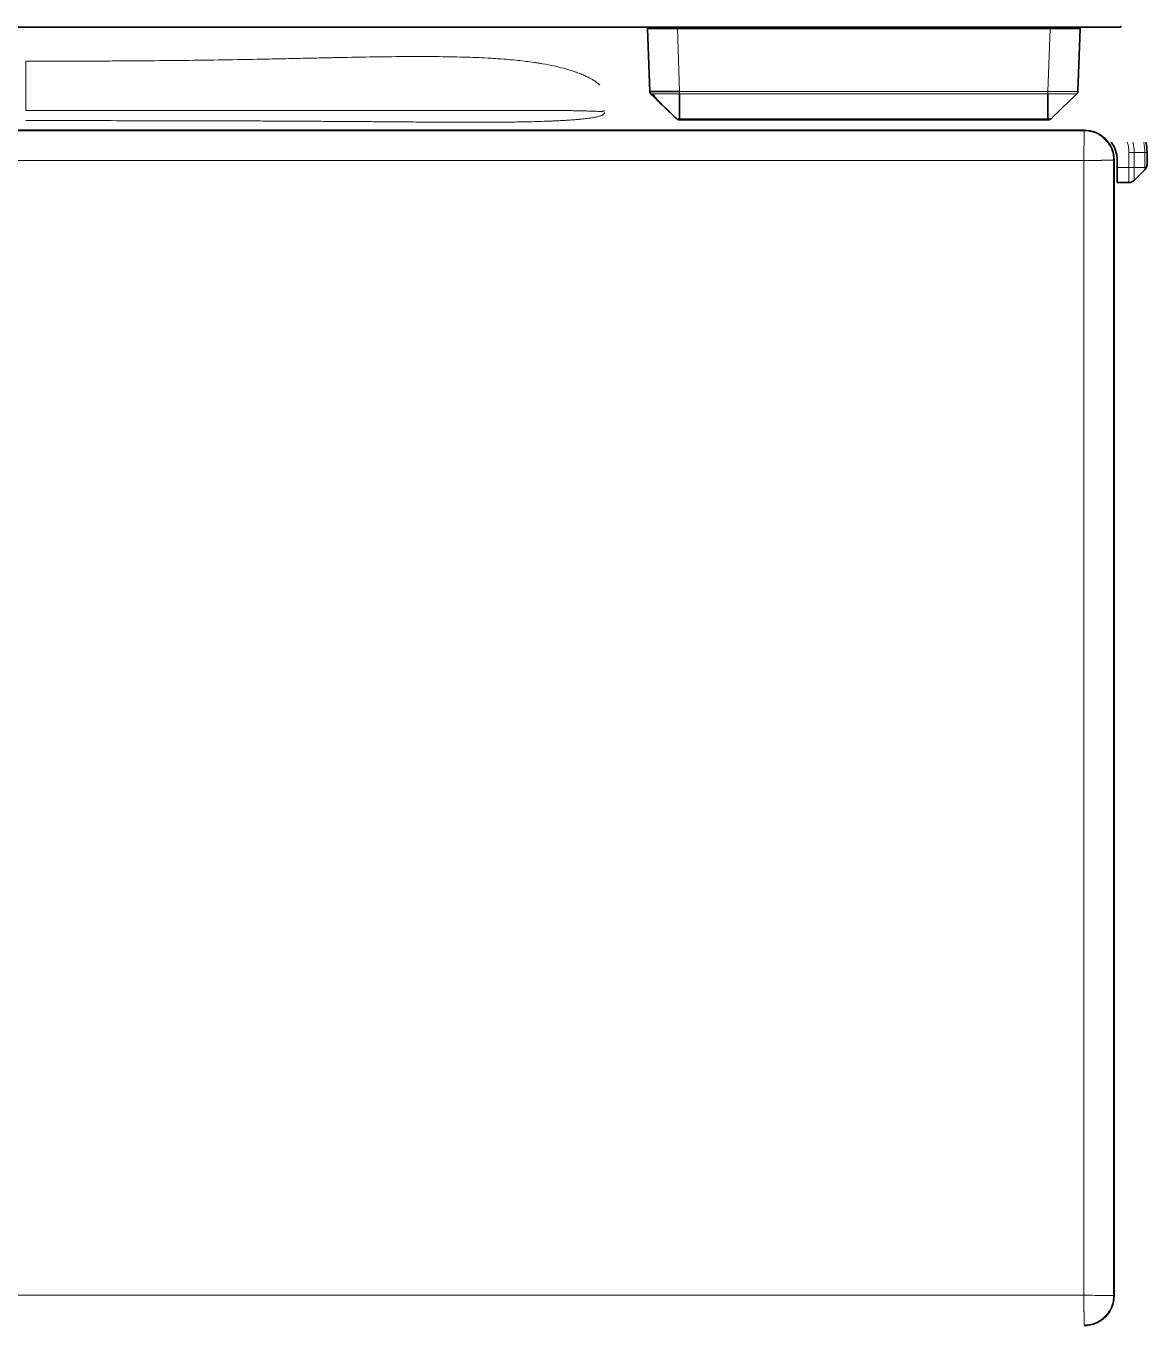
# Model space of a CAD drawing. Header units: inches. Extents: x -1096 to 3103, y -191 to 3207.
# Drawn here: x 1721.2 to 1796.2, y -121.6 to -34.7 of the extents above; entities that cross this region are included whole.
import ezdxf

# ---------------------------------------------------------------- set-up
doc = ezdxf.new("R2010")
doc.units = ezdxf.units.IN

msp = doc.modelspace()

# ---------------------------------------------------------------- linework, layer by layer
at = {"lineweight": 35}
for p, q in [((1794.412, -34.759), (1302.133, -34.759)), ((1762.746, -34.859), (1762.742, -34.759)), ((1791.683, -34.859), (1791.686, -34.759)), ((1794.412, -34.682), (1794.412, -34.759)), ((1762.892, -39.06), (1762.746, -34.859)), ((1762.746, -34.859), (1764.745, -34.859)), ((1764.745, -34.859), (1789.684, -34.859)), ((1789.684, -34.859), (1791.683, -34.859)), ((1791.683, -34.859), (1791.536, -39.06)), ((1643.55, -41.659), (1756.964, -41.659)), ((1791.964, -41.659), (1643.564, -41.659)), ((1756.974, -41.659), (1791.964, -41.659)), ((1796.164, -43.159), (1796.164, -43.952)), ((1793.964, -119.659), (1793.964, -43.659)), ((1793.964, -43.659), (1793.964, -119.659)), ((1794.164, -43.659), (1794.164, -44.159)), ((1794.164, -45.159), (1794.164, -44.159)), ((1796.018, -44.306), (1795.311, -45.013)), ((1794.957, -45.159), (1794.164, -45.159))]:
    msp.add_line(p, q, dxfattribs=at)
at = {"lineweight": 13}
for p, q in [((1764.745, -34.859), (1764.891, -39.06)), ((1789.537, -39.06), (1789.684, -34.859)), ((1643.564, -41.695), (1791.964, -41.695)), ((1791.964, -41.695), (1791.964, -41.659)), ((1794.957, -44.159), (1794.957, -43.159)), ((1795.311, -43.159), (1794.957, -43.159)), ((1796.018, -43.159), (1795.311, -43.159)), ((1795.311, -43.159), (1795.311, -44.159)), ((1796.164, -43.159), (1796.018, -43.159)), ((1796.018, -44.159), (1796.018, -43.159)), ((1791.929, -43.695), (1643.564, -43.695)), ((1791.929, -119.624), (1791.929, -43.695)), ((1793.964, -43.659), (1793.929, -43.659)), ((1793.929, -43.659), (1793.929, -119.659)), ((1794.164, -44.159), (1794.957, -44.159)), ((1794.957, -45.159), (1794.957, -44.159)), ((1795.311, -44.159), (1794.957, -44.159)), ((1796.018, -44.159), (1795.311, -44.159)), ((1795.311, -44.159), (1795.311, -45.013)), ((1654.807, -119.624), (1791.929, -119.624)), ((1793.929, -119.659), (1793.964, -119.659))]:
    msp.add_line(p, q, dxfattribs=at)
at = {"lineweight": 35}
for centre, radius, start, end in [((1773.614, -35.159), 0.4, 90, 131.40984), ((1780.814, -35.159), 0.4, 48.59016, 90), ((1791.964, -43.659), 2, 0, 90), ((1791.964, -43.659), 2, 0, 90), ((1792.164, -43.659), 2, 0, 36.87047), ((1792.664, -43.159), 3.5, 0, 11.53828), ((1794.957, -44.659), 0.5, 270, 315), ((1791.964, -119.659), 2, 270, 0), ((1791.964, -119.659), 2, 270, 0)]:
    msp.add_arc(centre, radius, start, end, dxfattribs=at)
at = {"lineweight": 13}
for radius, end in [(2.293, 17.77641), (2.646, 15.33797), (3.354, 12.04875)]:
    msp.add_arc((1792.664, -43.159), radius, 0, end, dxfattribs=at)
for points, knots in [([(1759.558, -38.638), (1759.557, -38.638), (1759.552, -38.632), (1759.526, -38.607), (1759.505, -38.587), (1759.457, -38.546), (1759.438, -38.531), (1759.393, -38.496), (1759.368, -38.476), (1759.323, -38.444), (1759.307, -38.432), (1759.272, -38.408), (1759.254, -38.396), (1759.196, -38.357), (1759.151, -38.328), (1759.05, -38.267), (1758.994, -38.234), (1758.865, -38.163), (1758.793, -38.126), (1758.631, -38.046), (1758.54, -38.004), (1758.336, -37.915), (1758.222, -37.868), (1758.031, -37.796), (1757.964, -37.772), (1757.857, -37.734), (1757.82, -37.722), (1757.745, -37.696), (1757.707, -37.684), (1757.509, -37.62), (1757.335, -37.568), (1756.946, -37.463), (1756.732, -37.41), (1756.257, -37.307), (1755.996, -37.255), (1755.635, -37.194), (1755.524, -37.175), (1755.409, -37.157), (1755.331, -37.145), (1755.291, -37.139), (1755.092, -37.11), (1754.926, -37.087), (1754.403, -37.02), (1754.023, -36.978), (1753.399, -36.922), (1753.182, -36.905), (1752.841, -36.88), (1752.725, -36.872), (1752.488, -36.856), (1752.366, -36.849), (1751.748, -36.813), (1751.218, -36.789), (1750.076, -36.753), (1749.466, -36.741), (1748.648, -36.732), (1748.399, -36.729), (1748.101, -36.728), (1747.971, -36.727), (1747.885, -36.727), (1747.841, -36.727), (1747.449, -36.726), (1747.093, -36.726), (1746.002, -36.731), (1745.247, -36.74), (1743.684, -36.763), (1742.876, -36.779), (1741.941, -36.798), (1741.836, -36.8), (1741.627, -36.805), (1741.313, -36.811), (1740.998, -36.818), (1740.367, -36.832), (1739.945, -36.841), (1739.096, -36.859), (1738.245, -36.878), (1737.387, -36.895), (1736.097, -36.92), (1735.232, -36.936), (1733.494, -36.964), (1732.621, -36.976), (1730.869, -36.996), (1729.99, -37.005), (1728.668, -37.015), (1728.227, -37.018), (1727.345, -37.023), (1726.903, -37.026), (1725.579, -37.032), (1724.697, -37.034), (1722.931, -37.037), (1722.048, -37.038), (1721.164, -37.038)], [0, 0, 0, 0, 0.060175, 0.060175, 0.12283, 0.12283, 0.154158, 0.154158, 0.185485, 0.185485, 0.201149, 0.201149, 0.216813, 0.216813, 0.24814, 0.24814, 0.279468, 0.279468, 0.310795, 0.310795, 0.342123, 0.342123, 0.37345, 0.37345, 0.389114, 0.389114, 0.396946, 0.396946, 0.404778, 0.404778, 0.436105, 0.436105, 0.467433, 0.467433, 0.49876, 0.49876, 0.506592, 0.510508, 0.510508, 0.514424, 0.514424, 0.530088, 0.530088, 0.561415, 0.561415, 0.577079, 0.577079, 0.584911, 0.584911, 0.592743, 0.592743, 0.62407, 0.62407, 0.655398, 0.655398, 0.66323, 0.667145, 0.669103, 0.669103, 0.671061, 0.671061, 0.686725, 0.686725, 0.718053, 0.718053, 0.74938, 0.74938, 0.753296, 0.753296, 0.757212, 0.765044, 0.765044, 0.780708, 0.780708, 0.796371, 0.812035, 0.812035, 0.843363, 0.843363, 0.87469, 0.87469, 0.906018, 0.906018, 0.921681, 0.921681, 0.937345, 0.937345, 0.968673, 0.968673, 1, 1, 1, 1]), ([(1764.895, -39.231), (1764.894, -39.209), (1764.894, -39.182), (1764.892, -39.123), (1764.892, -39.092), (1764.891, -39.06)], [0, 0, 0, 0, 0.5, 0.5, 1, 1, 1, 1]), ([(1764.891, -39.06), (1765.058, -39.06), (1765.225, -39.06), (1766.058, -39.06), (1766.725, -39.06), (1770.058, -39.06), (1772.725, -39.06), (1780.107, -39.06), (1784.822, -39.06), (1789.537, -39.06)], [0, 0, 0, 0, 0.020287, 0.020287, 0.101435, 0.101435, 0.426029, 0.426029, 1, 1, 1, 1]), ([(1789.534, -39.231), (1789.535, -39.208), (1789.535, -39.182), (1789.536, -39.123), (1789.537, -39.092), (1789.537, -39.06)], [0, 0, 0, 0, 0.5, 0.5, 1, 1, 1, 1]), ([(1789.537, -39.06), (1789.669, -39.06), (1789.8, -39.059), (1789.96, -39.059), (1789.992, -39.058), (1790.056, -39.058), (1790.087, -39.058), (1790.182, -39.058), (1790.243, -39.057), (1790.424, -39.057), (1790.539, -39.057), (1790.675, -39.058), (1790.702, -39.058), (1790.755, -39.059), (1790.781, -39.059), (1790.857, -39.059), (1790.954, -39.06), (1791.042, -39.061), (1791.104, -39.061), (1791.124, -39.062), (1791.164, -39.062), (1791.182, -39.062), (1791.237, -39.062), (1791.304, -39.061), (1791.359, -39.061), (1791.397, -39.061), (1791.409, -39.06), (1791.431, -39.06), (1791.441, -39.06), (1791.47, -39.06), (1791.485, -39.06), (1791.511, -39.06), (1791.52, -39.06), (1791.533, -39.06), (1791.536, -39.06), (1791.536, -39.06)], [0, 0, 0, 0, 0.125135, 0.125135, 0.156419, 0.156419, 0.187702, 0.187702, 0.25027, 0.25027, 0.375405, 0.375405, 0.406689, 0.406689, 0.437972, 0.437972, 0.50054, 0.563107, 0.563107, 0.594391, 0.594391, 0.625675, 0.625675, 0.688242, 0.75081, 0.75081, 0.782094, 0.782094, 0.813377, 0.813377, 0.875945, 0.875945, 0.938512, 0.938512, 1, 1, 1, 1]), ([(1764.895, -39.231), (1764.863, -39.231), (1764.831, -39.231), (1764.768, -39.231), (1764.737, -39.231), (1764.643, -39.231), (1764.581, -39.23), (1764.458, -39.23), (1764.397, -39.23), (1764.306, -39.23), (1764.276, -39.23), (1764.217, -39.23), (1764.187, -39.23), (1764.041, -39.23), (1763.93, -39.23), (1763.799, -39.231), (1763.773, -39.23), (1763.723, -39.23), (1763.698, -39.23), (1763.624, -39.23), (1763.53, -39.229), (1763.446, -39.228), (1763.386, -39.227), (1763.366, -39.227), (1763.328, -39.227), (1763.31, -39.227), (1763.222, -39.226), (1763.163, -39.226), (1763.091, -39.227), (1763.07, -39.227), (1763.042, -39.228), (1763.034, -39.228), (1763.018, -39.228), (1763.012, -39.229), (1762.981, -39.23), (1762.969, -39.231), (1762.969, -39.231)], [0, 0, 0, 0, 0.031286, 0.031286, 0.062572, 0.062572, 0.125143, 0.125143, 0.187715, 0.187715, 0.219001, 0.219001, 0.250286, 0.250286, 0.37543, 0.37543, 0.406715, 0.406715, 0.438001, 0.438001, 0.500573, 0.563144, 0.563144, 0.59443, 0.59443, 0.625716, 0.625716, 0.750859, 0.750859, 0.813431, 0.813431, 0.844717, 0.844717, 0.876002, 0.876002, 1, 1, 1, 1]), ([(1789.534, -39.231), (1789.504, -39.231), (1789.474, -39.231), (1789.415, -39.231), (1789.277, -39.231), (1789.02, -39.231), (1788.892, -39.231), (1788.507, -39.231), (1788.25, -39.231), (1787.48, -39.231), (1786.967, -39.231), (1785.427, -39.231), (1784.401, -39.231), (1781.321, -39.231), (1779.267, -39.231), (1775.161, -39.231), (1773.108, -39.231), (1770.028, -39.231), (1769.001, -39.231), (1767.461, -39.231), (1766.948, -39.231), (1766.178, -39.231), (1765.921, -39.231), (1765.536, -39.231), (1765.408, -39.231), (1765.151, -39.231), (1765.016, -39.231), (1764.94, -39.231), (1764.917, -39.231), (1764.895, -39.231)], [0, 0, 0, 0, 0.015251, 0.015251, 0.030538, 0.030538, 0.045826, 0.045826, 0.076401, 0.076401, 0.137551, 0.137551, 0.259852, 0.259852, 0.504454, 0.504454, 0.749055, 0.749055, 0.871356, 0.871356, 0.932507, 0.932507, 0.963082, 0.963082, 0.978369, 0.978369, 0.993657, 0.993657, 1, 1, 1, 1]), ([(1791.46, -39.231), (1791.46, -39.231), (1791.459, -39.231), (1791.456, -39.231), (1791.454, -39.231), (1791.445, -39.231), (1791.435, -39.23), (1791.411, -39.23), (1791.396, -39.23), (1791.369, -39.23), (1791.359, -39.23), (1791.337, -39.23), (1791.326, -39.23), (1791.265, -39.23), (1791.206, -39.23), (1791.119, -39.231), (1791.101, -39.23), (1791.063, -39.23), (1791.044, -39.23), (1790.983, -39.23), (1790.899, -39.229), (1790.805, -39.228), (1790.732, -39.227), (1790.707, -39.227), (1790.657, -39.227), (1790.63, -39.227), (1790.499, -39.226), (1790.388, -39.226), (1790.214, -39.227), (1790.155, -39.227), (1790.064, -39.228), (1790.033, -39.228), (1789.972, -39.228), (1789.941, -39.229), (1789.786, -39.23), (1789.661, -39.231), (1789.534, -39.231)], [0, 0, 0, 0, 0.029409, 0.029409, 0.060718, 0.060718, 0.123337, 0.123337, 0.185956, 0.185956, 0.217265, 0.217265, 0.248574, 0.248574, 0.373812, 0.373812, 0.405121, 0.405121, 0.436431, 0.436431, 0.49905, 0.561668, 0.561668, 0.592978, 0.592978, 0.624287, 0.624287, 0.749525, 0.749525, 0.812144, 0.812144, 0.843453, 0.843453, 0.874762, 0.874762, 1, 1, 1, 1]), ([(1721.164, -40.345), (1722.11, -40.345), (1723.055, -40.345), (1724.946, -40.345), (1725.891, -40.345), (1727.781, -40.344), (1728.726, -40.344), (1730.615, -40.344), (1731.56, -40.344), (1732.975, -40.344), (1733.447, -40.344), (1734.39, -40.344), (1734.862, -40.343), (1735.805, -40.343), (1736.276, -40.343), (1736.983, -40.343), (1737.218, -40.343), (1737.689, -40.343), (1737.924, -40.343), (1738.628, -40.343), (1739.097, -40.343), (1740.032, -40.343), (1740.498, -40.343), (1741.427, -40.343), (1741.891, -40.343), (1742.814, -40.343), (1743.274, -40.343), (1743.846, -40.343), (1743.96, -40.343), (1744.188, -40.343), (1744.302, -40.343), (1744.644, -40.343), (1744.87, -40.344), (1745.545, -40.344), (1746.433, -40.345), (1747.297, -40.345), (1748.145, -40.346), (1748.562, -40.346), (1749.174, -40.347), (1749.478, -40.347), (1749.776, -40.347), (1749.974, -40.347), (1750.071, -40.347), (1750.556, -40.348), (1751.3, -40.348), (1751.982, -40.347), (1752.632, -40.347), (1752.942, -40.346), (1753.31, -40.345), (1753.382, -40.345), (1753.526, -40.345), (1753.597, -40.345), (1753.805, -40.344), (1753.94, -40.344), (1754.331, -40.343), (1754.575, -40.343), (1754.918, -40.342), (1755.085, -40.342), (1755.243, -40.341), (1755.347, -40.341), (1755.398, -40.341), (1755.649, -40.341), (1755.836, -40.341), (1756.099, -40.341), (1756.184, -40.341), (1756.347, -40.341), (1756.426, -40.341), (1756.655, -40.342), (1756.798, -40.342), (1757.064, -40.344), (1757.188, -40.344), (1757.42, -40.346), (1757.529, -40.348), (1757.681, -40.349), (1757.731, -40.35), (1757.826, -40.351), (1757.872, -40.352), (1758.006, -40.354), (1758.089, -40.356), (1758.246, -40.359), (1758.319, -40.36), (1758.456, -40.364), (1758.521, -40.366), (1758.641, -40.369), (1758.698, -40.371), (1758.804, -40.374), (1758.854, -40.376), (1758.994, -40.381), (1759.075, -40.384), (1759.219, -40.39), (1759.282, -40.392), (1759.392, -40.396), (1759.44, -40.398), (1759.525, -40.4), (1759.561, -40.401), (1759.625, -40.401), (1759.653, -40.401), (1759.7, -40.399), (1759.72, -40.398), (1759.755, -40.394), (1759.77, -40.391), (1759.794, -40.386), (1759.804, -40.383), (1759.821, -40.376), (1759.828, -40.373), (1759.845, -40.362), (1759.851, -40.356), (1759.856, -40.349), (1759.857, -40.347), (1759.858, -40.344), (1759.859, -40.344), (1759.859, -40.344)], [0, 0, 0, 0, 0.031332, 0.031332, 0.062665, 0.062665, 0.093997, 0.093997, 0.12533, 0.12533, 0.140996, 0.140996, 0.156662, 0.156662, 0.172329, 0.172329, 0.180162, 0.180162, 0.187995, 0.187995, 0.203661, 0.203661, 0.219327, 0.219327, 0.234993, 0.234993, 0.25066, 0.25066, 0.254576, 0.254576, 0.258493, 0.258493, 0.266326, 0.266326, 0.281992, 0.297658, 0.297658, 0.313325, 0.313325, 0.321158, 0.325074, 0.325074, 0.328991, 0.328991, 0.344657, 0.360323, 0.360323, 0.37599, 0.37599, 0.379906, 0.379906, 0.383823, 0.383823, 0.391656, 0.391656, 0.407322, 0.407322, 0.415155, 0.419072, 0.419072, 0.422988, 0.422988, 0.438654, 0.438654, 0.446488, 0.446488, 0.454321, 0.454321, 0.469987, 0.469987, 0.485653, 0.485653, 0.501319, 0.501319, 0.509152, 0.509152, 0.516986, 0.516986, 0.532652, 0.532652, 0.548318, 0.548318, 0.563984, 0.563984, 0.57965, 0.57965, 0.595317, 0.595317, 0.626649, 0.626649, 0.657982, 0.657982, 0.689314, 0.689314, 0.720647, 0.720647, 0.751979, 0.751979, 0.783311, 0.783311, 0.814644, 0.814644, 0.845976, 0.845976, 0.877309, 0.877309, 0.939974, 0.939974, 0.971306, 0.971306, 1, 1, 1, 1]), ([(1759.873, -40.482), (1759.873, -40.483), (1759.873, -40.484), (1759.872, -40.488), (1759.871, -40.492), (1759.867, -40.505), (1759.862, -40.519), (1759.844, -40.551), (1759.83, -40.569), (1759.797, -40.599), (1759.784, -40.61), (1759.754, -40.631), (1759.736, -40.641), (1759.693, -40.663), (1759.669, -40.674), (1759.611, -40.697), (1759.578, -40.708), (1759.502, -40.732), (1759.458, -40.744), (1759.358, -40.768), (1759.3, -40.78), (1759.168, -40.806), (1759.093, -40.819), (1758.964, -40.839), (1758.918, -40.845), (1758.819, -40.859), (1758.766, -40.866), (1758.654, -40.88), (1758.593, -40.887), (1758.464, -40.901), (1758.395, -40.908), (1758.247, -40.923), (1758.168, -40.93), (1758.041, -40.941), (1757.997, -40.945), (1757.906, -40.952), (1757.858, -40.956), (1757.712, -40.967), (1757.608, -40.975), (1757.383, -40.99), (1757.263, -40.997), (1757.004, -41.012), (1756.866, -41.019), (1756.678, -41.028), (1756.64, -41.03), (1756.563, -41.034), (1756.444, -41.039), (1756.319, -41.045), (1756.06, -41.055), (1755.875, -41.062), (1755.475, -41.075), (1755.262, -41.081), (1754.804, -41.092), (1754.559, -41.098), (1754.166, -41.105), (1754.031, -41.107), (1753.821, -41.11), (1753.75, -41.111), (1753.605, -41.113), (1753.532, -41.114), (1753.162, -41.118), (1752.85, -41.12), (1752.194, -41.124), (1751.507, -41.127), (1750.755, -41.126), (1750.314, -41.125), (1750.265, -41.125), (1750.166, -41.125), (1750.116, -41.124), (1749.967, -41.124), (1749.666, -41.123), (1749.359, -41.121), (1748.741, -41.118), (1748.32, -41.116), (1747.464, -41.11), (1746.594, -41.104), (1745.698, -41.097), (1745.018, -41.092), (1744.79, -41.09), (1744.446, -41.087), (1744.331, -41.086), (1744.101, -41.085), (1743.986, -41.084), (1743.41, -41.079), (1742.946, -41.076), (1742.017, -41.07), (1741.55, -41.067), (1740.614, -41.061), (1740.145, -41.058), (1739.204, -41.053), (1738.733, -41.05), (1738.024, -41.047), (1737.787, -41.046), (1737.314, -41.043), (1737.077, -41.042), (1736.366, -41.039), (1735.892, -41.038), (1734.943, -41.034), (1734.469, -41.033), (1733.52, -41.03), (1733.045, -41.029), (1731.621, -41.025), (1730.671, -41.024), (1728.771, -41.021), (1727.82, -41.02), (1725.919, -41.018), (1724.968, -41.018), (1723.066, -41.017), (1722.115, -41.017), (1721.164, -41.017)], [0, 0, 0, 0, 0.028585, 0.028585, 0.05992, 0.05992, 0.122592, 0.122592, 0.185264, 0.185264, 0.2166, 0.2166, 0.247936, 0.247936, 0.279272, 0.279272, 0.310608, 0.310608, 0.341944, 0.341944, 0.37328, 0.37328, 0.404616, 0.404616, 0.420284, 0.420284, 0.435952, 0.435952, 0.45162, 0.45162, 0.467288, 0.467288, 0.482956, 0.482956, 0.49079, 0.49079, 0.498624, 0.498624, 0.514292, 0.514292, 0.52996, 0.52996, 0.545628, 0.545628, 0.549545, 0.549545, 0.553462, 0.561296, 0.561296, 0.576964, 0.576964, 0.592632, 0.592632, 0.6083, 0.6083, 0.616134, 0.616134, 0.620051, 0.620051, 0.623968, 0.623968, 0.639636, 0.639636, 0.655304, 0.670972, 0.670972, 0.672931, 0.672931, 0.674889, 0.674889, 0.678806, 0.68664, 0.68664, 0.702308, 0.702308, 0.717976, 0.733644, 0.733644, 0.741478, 0.741478, 0.745395, 0.745395, 0.749312, 0.749312, 0.76498, 0.76498, 0.780648, 0.780648, 0.796316, 0.796316, 0.811984, 0.811984, 0.819818, 0.819818, 0.827652, 0.827652, 0.84332, 0.84332, 0.858988, 0.858988, 0.874656, 0.874656, 0.905992, 0.905992, 0.937328, 0.937328, 0.968664, 0.968664, 1, 1, 1, 1]), ([(1764.683, -40.886), (1764.685, -40.886), (1764.687, -40.886), (1764.692, -40.887), (1764.694, -40.887), (1764.702, -40.888), (1764.709, -40.888), (1764.723, -40.889), (1764.73, -40.889), (1764.747, -40.89), (1764.756, -40.89), (1764.77, -40.89), (1764.775, -40.89), (1764.784, -40.89), (1764.789, -40.89), (1764.804, -40.89), (1764.814, -40.889), (1764.836, -40.888), (1764.847, -40.888), (1764.87, -40.887), (1764.882, -40.886), (1764.895, -40.886)], [0, 0, 0, 0, 0.0625, 0.0625, 0.125, 0.125, 0.25, 0.25, 0.375, 0.375, 0.5, 0.5, 0.5625, 0.5625, 0.625, 0.625, 0.75, 0.75, 0.875, 0.875, 1, 1, 1, 1]), ([(1764.895, -40.889), (1764.917, -40.889), (1764.94, -40.889), (1765.016, -40.889), (1765.151, -40.889), (1765.408, -40.889), (1765.536, -40.889), (1765.921, -40.889), (1766.178, -40.889), (1766.948, -40.889), (1767.461, -40.889), (1769.001, -40.889), (1770.028, -40.889), (1773.108, -40.889), (1775.161, -40.889), (1779.267, -40.889), (1781.321, -40.889), (1784.401, -40.889), (1785.427, -40.889), (1786.967, -40.889), (1787.48, -40.889), (1788.25, -40.889), (1788.507, -40.889), (1788.892, -40.889), (1789.02, -40.889), (1789.277, -40.889), (1789.415, -40.889), (1789.474, -40.889), (1789.504, -40.889), (1789.534, -40.889)], [0, 0, 0, 0, 0.006343, 0.006343, 0.021631, 0.021631, 0.036918, 0.036918, 0.067493, 0.067493, 0.128644, 0.128644, 0.250945, 0.250945, 0.495546, 0.495546, 0.740148, 0.740148, 0.862449, 0.862449, 0.923599, 0.923599, 0.954174, 0.954174, 0.969462, 0.969462, 0.984749, 0.984749, 1, 1, 1, 1]), ([(1789.534, -40.886), (1789.54, -40.886), (1789.546, -40.886), (1789.558, -40.887), (1789.564, -40.887), (1789.582, -40.888), (1789.593, -40.888), (1789.615, -40.889), (1789.625, -40.889), (1789.645, -40.89), (1789.654, -40.89), (1789.668, -40.89), (1789.672, -40.89), (1789.681, -40.89), (1789.685, -40.89), (1789.697, -40.89), (1789.705, -40.889), (1789.719, -40.888), (1789.726, -40.888), (1789.737, -40.887), (1789.742, -40.886), (1789.746, -40.886)], [0, 0, 0, 0, 0.0625, 0.0625, 0.125, 0.125, 0.25, 0.25, 0.375, 0.375, 0.5, 0.5, 0.5625, 0.5625, 0.625, 0.625, 0.75, 0.75, 0.875, 0.875, 1, 1, 1, 1]), ([(1791.964, -41.695), (1791.964, -41.697), (1791.964, -41.712), (1791.963, -41.767), (1791.962, -41.806), (1791.96, -41.959), (1791.957, -42.108), (1791.951, -42.477), (1791.947, -42.698), (1791.938, -43.177), (1791.934, -43.436), (1791.929, -43.695)], [0, 0, 0, 0, 0.125, 0.125, 0.25, 0.25, 0.5, 0.5, 0.75, 0.75, 1, 1, 1, 1]), ([(1791.964, -41.695), (1792.093, -41.695), (1792.221, -41.708), (1792.474, -41.758), (1792.597, -41.795), (1792.835, -41.894), (1792.949, -41.955), (1793.163, -42.097), (1793.263, -42.179), (1793.444, -42.361), (1793.526, -42.461), (1793.669, -42.675), (1793.73, -42.789), (1793.828, -43.026), (1793.866, -43.15), (1793.916, -43.402), (1793.929, -43.531), (1793.929, -43.659)], [0, 0, 0, 0, 0.125, 0.125, 0.25, 0.25, 0.375, 0.375, 0.5, 0.5, 0.625, 0.625, 0.75, 0.75, 0.875, 0.875, 1, 1, 1, 1]), ([(1793.929, -43.659), (1793.929, -43.659), (1793.928, -43.659), (1793.928, -43.659), (1793.927, -43.659), (1793.925, -43.659), (1793.924, -43.66), (1793.922, -43.66), (1793.92, -43.66), (1793.918, -43.66), (1793.915, -43.66), (1793.912, -43.66), (1793.909, -43.66), (1793.906, -43.66), (1793.902, -43.66), (1793.899, -43.66), (1793.895, -43.66), (1793.89, -43.66), (1793.886, -43.66), (1793.881, -43.66), (1793.876, -43.66), (1793.87, -43.66), (1793.864, -43.661), (1793.858, -43.661), (1793.852, -43.661), (1793.846, -43.661), (1793.839, -43.661), (1793.832, -43.661), (1793.825, -43.661), (1793.817, -43.661), (1793.809, -43.662), (1793.801, -43.662), (1793.793, -43.662), (1793.784, -43.662), (1793.775, -43.662), (1793.766, -43.662), (1793.757, -43.662), (1793.747, -43.663), (1793.737, -43.663), (1793.727, -43.663), (1793.716, -43.663), (1793.705, -43.663), (1793.694, -43.664), (1793.683, -43.664), (1793.671, -43.664), (1793.659, -43.664), (1793.647, -43.664), (1793.635, -43.665), (1793.622, -43.665), (1793.609, -43.665), (1793.596, -43.665), (1793.582, -43.666), (1793.569, -43.666), (1793.554, -43.666), (1793.54, -43.666), (1793.526, -43.667), (1793.511, -43.667), (1793.496, -43.667), (1793.48, -43.667), (1793.465, -43.668), (1793.449, -43.668), (1793.433, -43.668), (1793.417, -43.668), (1793.4, -43.669), (1793.383, -43.669), (1793.366, -43.669), (1793.349, -43.67), (1793.331, -43.67), (1793.314, -43.67), (1793.297, -43.671), (1793.279, -43.671), (1793.261, -43.671), (1793.242, -43.672), (1793.223, -43.672), (1793.203, -43.672), (1793.182, -43.673), (1793.161, -43.673), (1793.139, -43.673), (1793.117, -43.674), (1793.094, -43.674), (1793.071, -43.675), (1793.046, -43.675), (1793.022, -43.675), (1792.996, -43.676), (1792.97, -43.676), (1792.943, -43.677), (1792.916, -43.677), (1792.888, -43.678), (1792.859, -43.678), (1792.83, -43.679), (1792.8, -43.679), (1792.769, -43.68), (1792.738, -43.681), (1792.705, -43.681), (1792.673, -43.682), (1792.639, -43.682), (1792.605, -43.683), (1792.57, -43.683), (1792.535, -43.684), (1792.499, -43.685), (1792.462, -43.685), (1792.425, -43.686), (1792.387, -43.687), (1792.348, -43.687), (1792.309, -43.688), (1792.269, -43.689), (1792.228, -43.689), (1792.187, -43.69), (1792.145, -43.691), (1792.103, -43.692), (1792.06, -43.692), (1792.017, -43.693), (1791.973, -43.694), (1791.944, -43.694), (1791.929, -43.695)], [0, 0, 0, 0, 0.007156, 0.014325, 0.021507, 0.028702, 0.03591, 0.043131, 0.050365, 0.057611, 0.06487, 0.072143, 0.079428, 0.086726, 0.094037, 0.101361, 0.108698, 0.116047, 0.12341, 0.130785, 0.138174, 0.145575, 0.152989, 0.160416, 0.167856, 0.175309, 0.182774, 0.190253, 0.197745, 0.205249, 0.212766, 0.220297, 0.22784, 0.235396, 0.242965, 0.250546, 0.258141, 0.265749, 0.273369, 0.281003, 0.288649, 0.296308, 0.30398, 0.311665, 0.319363, 0.327074, 0.334798, 0.342535, 0.350284, 0.358047, 0.365822, 0.37361, 0.381411, 0.389225, 0.397052, 0.404892, 0.412745, 0.420611, 0.428489, 0.436381, 0.444285, 0.452202, 0.460133, 0.468076, 0.476032, 0.484001, 0.491983, 0.499977, 0.507449, 0.515071, 0.522844, 0.530769, 0.538844, 0.547071, 0.555449, 0.563977, 0.572657, 0.581488, 0.59047, 0.599603, 0.608887, 0.618322, 0.627908, 0.637645, 0.647533, 0.657572, 0.667763, 0.678104, 0.688596, 0.69924, 0.710034, 0.72098, 0.732077, 0.743324, 0.754723, 0.766273, 0.777974, 0.789826, 0.801829, 0.813983, 0.826288, 0.838744, 0.851351, 0.864109, 0.877019, 0.890079, 0.90329, 0.916653, 0.930166, 0.943831, 0.957647, 0.971613, 0.985731, 1, 1, 1, 1]), ([(1791.964, -121.624), (1791.964, -121.624), (1791.964, -121.623), (1791.964, -121.623), (1791.964, -121.622), (1791.964, -121.62), (1791.964, -121.619), (1791.964, -121.617), (1791.964, -121.615), (1791.964, -121.613), (1791.964, -121.61), (1791.964, -121.607), (1791.964, -121.604), (1791.964, -121.601), (1791.964, -121.598), (1791.964, -121.594), (1791.964, -121.59), (1791.964, -121.585), (1791.964, -121.581), (1791.963, -121.576), (1791.963, -121.571), (1791.963, -121.565), (1791.963, -121.56), (1791.963, -121.554), (1791.963, -121.547), (1791.963, -121.541), (1791.963, -121.534), (1791.963, -121.527), (1791.962, -121.52), (1791.962, -121.512), (1791.962, -121.504), (1791.962, -121.496), (1791.962, -121.488), (1791.962, -121.479), (1791.962, -121.47), (1791.961, -121.461), (1791.961, -121.452), (1791.961, -121.442), (1791.961, -121.432), (1791.961, -121.422), (1791.961, -121.411), (1791.96, -121.4), (1791.96, -121.389), (1791.96, -121.378), (1791.96, -121.366), (1791.96, -121.354), (1791.959, -121.342), (1791.959, -121.33), (1791.959, -121.317), (1791.959, -121.304), (1791.958, -121.291), (1791.958, -121.277), (1791.958, -121.264), (1791.958, -121.25), (1791.957, -121.235), (1791.957, -121.221), (1791.957, -121.206), (1791.957, -121.191), (1791.956, -121.175), (1791.956, -121.16), (1791.956, -121.144), (1791.956, -121.128), (1791.955, -121.112), (1791.955, -121.095), (1791.955, -121.078), (1791.954, -121.061), (1791.954, -121.044), (1791.954, -121.026), (1791.954, -121.009), (1791.953, -120.992), (1791.953, -120.974), (1791.953, -120.956), (1791.952, -120.937), (1791.952, -120.918), (1791.952, -120.898), (1791.951, -120.877), (1791.951, -120.856), (1791.95, -120.835), (1791.95, -120.812), (1791.95, -120.789), (1791.949, -120.766), (1791.949, -120.742), (1791.948, -120.717), (1791.948, -120.691), (1791.947, -120.665), (1791.947, -120.638), (1791.946, -120.611), (1791.946, -120.583), (1791.945, -120.554), (1791.945, -120.525), (1791.944, -120.495), (1791.944, -120.464), (1791.943, -120.433), (1791.943, -120.401), (1791.942, -120.368), (1791.941, -120.334), (1791.941, -120.3), (1791.94, -120.265), (1791.94, -120.23), (1791.939, -120.194), (1791.938, -120.157), (1791.938, -120.12), (1791.937, -120.082), (1791.936, -120.043), (1791.936, -120.004), (1791.935, -119.964), (1791.934, -119.923), (1791.934, -119.882), (1791.933, -119.841), (1791.932, -119.798), (1791.931, -119.756), (1791.931, -119.712), (1791.93, -119.668), (1791.929, -119.639), (1791.929, -119.624)], [0, 0, 0, 0, 0.007156, 0.014325, 0.021507, 0.028702, 0.03591, 0.043131, 0.050365, 0.057611, 0.06487, 0.072143, 0.079428, 0.086726, 0.094037, 0.101361, 0.108698, 0.116047, 0.12341, 0.130785, 0.138174, 0.145575, 0.152989, 0.160416, 0.167856, 0.175309, 0.182774, 0.190253, 0.197745, 0.205249, 0.212766, 0.220297, 0.22784, 0.235396, 0.242965, 0.250546, 0.258141, 0.265749, 0.273369, 0.281003, 0.288649, 0.296308, 0.30398, 0.311665, 0.319363, 0.327074, 0.334798, 0.342535, 0.350284, 0.358047, 0.365822, 0.37361, 0.381411, 0.389225, 0.397052, 0.404892, 0.412745, 0.420611, 0.428489, 0.436381, 0.444285, 0.452202, 0.460133, 0.468076, 0.476032, 0.484001, 0.491983, 0.499977, 0.507449, 0.515071, 0.522844, 0.530769, 0.538844, 0.547071, 0.555449, 0.563977, 0.572657, 0.581488, 0.59047, 0.599603, 0.608887, 0.618322, 0.627908, 0.637645, 0.647533, 0.657572, 0.667763, 0.678104, 0.688596, 0.69924, 0.710034, 0.72098, 0.732077, 0.743324, 0.754723, 0.766273, 0.777974, 0.789826, 0.801829, 0.813983, 0.826288, 0.838744, 0.851351, 0.864109, 0.877019, 0.890079, 0.90329, 0.916653, 0.930166, 0.943831, 0.957647, 0.971613, 0.985731, 1, 1, 1, 1]), ([(1793.929, -119.659), (1793.927, -119.659), (1793.912, -119.659), (1793.857, -119.658), (1793.818, -119.657), (1793.665, -119.655), (1793.516, -119.652), (1793.146, -119.646), (1792.926, -119.642), (1792.447, -119.633), (1792.188, -119.629), (1791.929, -119.624)], [0, 0, 0, 0, 0.125, 0.125, 0.25, 0.25, 0.5, 0.5, 0.75, 0.75, 1, 1, 1, 1]), ([(1793.929, -119.659), (1793.929, -119.788), (1793.916, -119.917), (1793.866, -120.169), (1793.828, -120.292), (1793.73, -120.53), (1793.669, -120.644), (1793.526, -120.858), (1793.444, -120.958), (1793.263, -121.139), (1793.163, -121.221), (1792.949, -121.364), (1792.835, -121.425), (1792.597, -121.524), (1792.474, -121.561), (1792.221, -121.611), (1792.093, -121.624), (1791.964, -121.624)], [0, 0, 0, 0, 0.125, 0.125, 0.25, 0.25, 0.375, 0.375, 0.5, 0.5, 0.625, 0.625, 0.75, 0.75, 0.875, 0.875, 1, 1, 1, 1])]:
    msp.add_open_spline(points, degree=3, knots=knots, dxfattribs=at)
msp.add_open_spline([(1721.164, -37.038), (1721.164, -38.14), (1721.164, -39.242), (1721.164, -40.345)], degree=3, dxfattribs=at)
at = {"lineweight": 35}
for points, knots in [([(1762.892, -39.06), (1762.892, -39.06), (1762.905, -39.059), (1762.937, -39.059), (1762.944, -39.058), (1762.96, -39.058), (1762.969, -39.058), (1762.998, -39.058), (1763.02, -39.057), (1763.095, -39.057), (1763.156, -39.057), (1763.247, -39.058), (1763.266, -39.058), (1763.306, -39.059), (1763.326, -39.059), (1763.388, -39.059), (1763.476, -39.06), (1763.573, -39.061), (1763.649, -39.061), (1763.676, -39.062), (1763.728, -39.062), (1763.755, -39.062), (1763.837, -39.062), (1763.948, -39.061), (1764.066, -39.061), (1764.157, -39.061), (1764.188, -39.06), (1764.25, -39.06), (1764.281, -39.06), (1764.375, -39.06), (1764.438, -39.06), (1764.566, -39.06), (1764.63, -39.06), (1764.76, -39.06), (1764.825, -39.06), (1764.891, -39.06)], [0, 0, 0, 0, 0.125, 0.125, 0.15625, 0.15625, 0.1875, 0.1875, 0.25, 0.25, 0.375, 0.375, 0.40625, 0.40625, 0.4375, 0.4375, 0.5, 0.5625, 0.5625, 0.59375, 0.59375, 0.625, 0.625, 0.6875, 0.75, 0.75, 0.78125, 0.78125, 0.8125, 0.8125, 0.875, 0.875, 0.9375, 0.9375, 1, 1, 1, 1]), ([(1762.969, -39.231), (1762.946, -39.208), (1762.927, -39.182), (1762.901, -39.123), (1762.894, -39.092), (1762.892, -39.06)], [0, 0, 0, 0, 0.5, 0.5, 1, 1, 1, 1]), ([(1791.46, -39.231), (1791.483, -39.209), (1791.502, -39.182), (1791.528, -39.123), (1791.535, -39.092), (1791.536, -39.06)], [0, 0, 0, 0, 0.5, 0.5, 1, 1, 1, 1]), ([(1764.86, -40.959), (1764.852, -40.959), (1764.844, -40.959), (1764.828, -40.957), (1764.82, -40.956), (1764.796, -40.952), (1764.78, -40.947), (1764.758, -40.938), (1764.75, -40.934), (1764.736, -40.927), (1764.729, -40.923), (1764.709, -40.909), (1764.696, -40.899), (1764.684, -40.888)], [0, 0, 0, 0, 0.125, 0.125, 0.25, 0.25, 0.5, 0.5, 0.625, 0.625, 0.75, 0.75, 1, 1, 1, 1]), ([(1764.925, -40.959), (1764.918, -40.959), (1764.912, -40.959), (1764.902, -40.959), (1764.899, -40.959), (1764.893, -40.959), (1764.89, -40.959), (1764.882, -40.959), (1764.877, -40.959), (1764.867, -40.959), (1764.863, -40.959), (1764.86, -40.959)], [0, 0, 0, 0, 0.25, 0.25, 0.375, 0.375, 0.5, 0.5, 0.75, 0.75, 1, 1, 1, 1]), ([(1764.925, -40.959), (1764.923, -40.959), (1764.922, -40.959), (1764.918, -40.957), (1764.917, -40.956), (1764.912, -40.952), (1764.909, -40.947), (1764.904, -40.935), (1764.902, -40.927), (1764.898, -40.909), (1764.896, -40.899), (1764.895, -40.888)], [0, 0, 0, 0, 0.125, 0.125, 0.25, 0.25, 0.5, 0.5, 0.75, 0.75, 1, 1, 1, 1]), ([(1789.504, -40.959), (1789.338, -40.959), (1789.171, -40.959), (1788.338, -40.959), (1787.671, -40.959), (1784.338, -40.959), (1781.671, -40.959), (1774.311, -40.959), (1769.618, -40.959), (1764.925, -40.959)], [0, 0, 0, 0, 0.020342, 0.020342, 0.101712, 0.101712, 0.427192, 0.427192, 1, 1, 1, 1]), ([(1789.504, -40.959), (1789.506, -40.959), (1789.508, -40.959), (1789.511, -40.957), (1789.512, -40.956), (1789.517, -40.952), (1789.519, -40.947), (1789.524, -40.935), (1789.526, -40.927), (1789.53, -40.909), (1789.532, -40.899), (1789.534, -40.888)], [0, 0, 0, 0, 0.125, 0.125, 0.25, 0.25, 0.5, 0.5, 0.75, 0.75, 1, 1, 1, 1]), ([(1789.569, -40.959), (1789.565, -40.959), (1789.561, -40.959), (1789.554, -40.959), (1789.552, -40.959), (1789.547, -40.959), (1789.544, -40.959), (1789.536, -40.959), (1789.531, -40.959), (1789.518, -40.959), (1789.512, -40.959), (1789.504, -40.959)], [0, 0, 0, 0, 0.25, 0.25, 0.375, 0.375, 0.5, 0.5, 0.75, 0.75, 1, 1, 1, 1]), ([(1789.744, -40.888), (1789.733, -40.899), (1789.72, -40.909), (1789.693, -40.927), (1789.678, -40.935), (1789.648, -40.947), (1789.633, -40.952), (1789.609, -40.956), (1789.601, -40.957), (1789.585, -40.959), (1789.577, -40.959), (1789.569, -40.959)], [0, 0, 0, 0, 0.25, 0.25, 0.5, 0.5, 0.75, 0.75, 0.875, 0.875, 1, 1, 1, 1]), ([(1796.164, -43.952), (1796.164, -43.975), (1796.162, -43.999), (1796.153, -44.045), (1796.146, -44.068), (1796.131, -44.098), (1796.124, -44.107), (1796.114, -44.12), (1796.11, -44.124), (1796.102, -44.132), (1796.098, -44.135), (1796.084, -44.145), (1796.073, -44.15), (1796.049, -44.158), (1796.035, -44.159), (1796.018, -44.159)], [0, 0, 0, 0, 0.236712, 0.236712, 0.477633, 0.477633, 0.600553, 0.600553, 0.662013, 0.662013, 0.723474, 0.723474, 0.861737, 0.861737, 1, 1, 1, 1]), ([(1796.164, -43.952), (1796.164, -43.956), (1796.164, -43.964), (1796.164, -43.975), (1796.163, -43.986), (1796.162, -43.997), (1796.161, -44.007), (1796.16, -44.017), (1796.159, -44.027), (1796.157, -44.036), (1796.156, -44.045), (1796.154, -44.054), (1796.152, -44.062), (1796.15, -44.07), (1796.148, -44.078), (1796.146, -44.085), (1796.144, -44.092), (1796.143, -44.098), (1796.141, -44.105), (1796.139, -44.111), (1796.137, -44.116), (1796.135, -44.122), (1796.132, -44.13), (1796.127, -44.142), (1796.121, -44.157), (1796.114, -44.172), (1796.106, -44.186), (1796.098, -44.201), (1796.09, -44.215), (1796.081, -44.229), (1796.072, -44.242), (1796.062, -44.256), (1796.052, -44.269), (1796.041, -44.282), (1796.03, -44.294), (1796.022, -44.302), (1796.018, -44.306)], [0, 0, 0, 0, 0.033703, 0.066414, 0.098133, 0.12886, 0.158597, 0.187342, 0.215098, 0.241863, 0.26764, 0.292428, 0.316228, 0.339041, 0.360868, 0.38171, 0.401569, 0.420445, 0.43834, 0.455256, 0.471196, 0.486162, 0.500157, 0.541869, 0.582795, 0.622994, 0.662527, 0.70146, 0.73986, 0.777799, 0.81535, 0.852589, 0.889593, 0.926443, 0.963219, 1, 1, 1, 1]), ([(1796.018, -44.306), (1796.019, -44.305), (1796.021, -44.302), (1796.025, -44.299), (1796.028, -44.295), (1796.03, -44.291), (1796.033, -44.287), (1796.035, -44.283), (1796.037, -44.279), (1796.038, -44.274), (1796.04, -44.27), (1796.041, -44.265), (1796.042, -44.26), (1796.043, -44.256), (1796.043, -44.251), (1796.043, -44.243), (1796.043, -44.234), (1796.041, -44.223), (1796.039, -44.211), (1796.035, -44.199), (1796.03, -44.186), (1796.025, -44.173), (1796.02, -44.164), (1796.018, -44.159)], [0, 0, 0, 0, 0.039695, 0.078394, 0.116169, 0.153102, 0.189281, 0.224806, 0.259784, 0.294331, 0.328571, 0.362638, 0.396669, 0.43081, 0.465209, 0.500016, 0.569203, 0.637359, 0.705654, 0.775172, 0.846876, 0.921592, 1, 1, 1, 1])]:
    msp.add_open_spline(points, degree=3, knots=knots, dxfattribs=at)
for points, degree in [([(1762.969, -39.231), (1764.684, -40.888)], 1), ([(1763.103, -39.215), (1763.308, -39.563), (1763.722, -39.958)], 2), ([(1764.895, -39.231), (1764.895, -40.888)], 1), ([(1789.534, -39.231), (1789.534, -40.888)], 1), ([(1791.46, -39.231), (1790.888, -39.783), (1790.316, -40.335), (1789.744, -40.888)], 3)]:
    msp.add_open_spline(points, degree=degree, dxfattribs=at)

doc.saveas('drawing.dxf')
